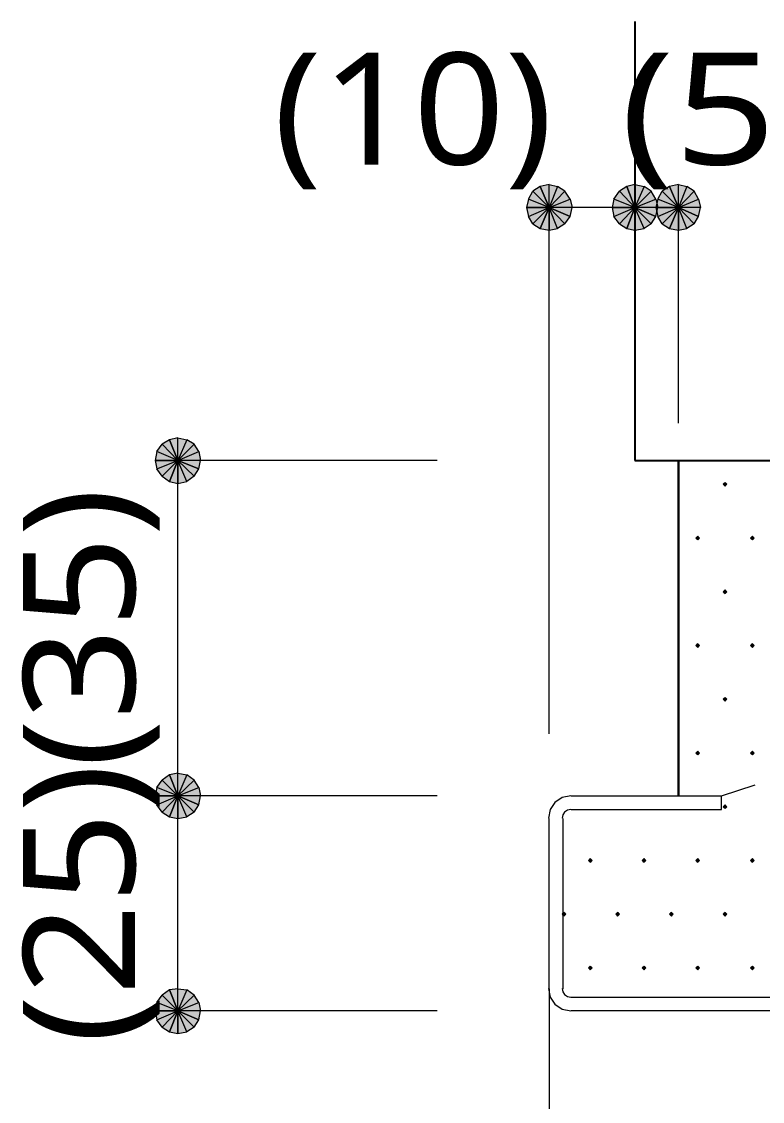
# Model space of a CAD drawing. Header units: millimetres. Extents: x 0 to 420, y 0 to 297.
# Drawn here: x 107.33 to 124.54, y 126.14 to 151.24 of the extents above; entities that cross this region are included whole.
import ezdxf
from ezdxf.enums import TextEntityAlignment as Align

# ---------------------------------------------------------------- set-up
doc = ezdxf.new("R2010")
doc.units = ezdxf.units.MM
doc.styles.add('kst32b', font='NotoSansJP-Variable.ttf')

msp = doc.modelspace()

# ---------------------------------------------------------------- hatches: boundary and pattern name
h = msp.add_hatch(color=7)
h.paths.add_polyline_path([(119.38, 147.405), (119.211, 147.299), (119.592, 146.918), (119.38, 147.405)])
h.paths.add_polyline_path([(119.211, 147.299), (119.592, 146.918), (119.105, 147.108), (119.211, 147.299)])
h.paths.add_polyline_path([(119.592, 146.918), (119.105, 147.108), (119.062, 146.918), (119.592, 146.918)])
h = msp.add_hatch(color=7)
h.paths.add_polyline_path([(119.952, 147.299), (119.782, 147.405), (119.592, 146.918), (119.952, 147.299)])
h.paths.add_polyline_path([(119.782, 147.405), (119.592, 146.918), (119.592, 147.447), (119.782, 147.405)])
h.paths.add_polyline_path([(119.592, 146.918), (119.592, 147.447), (119.38, 147.405), (119.592, 146.918)])
h = msp.add_hatch(color=7)
h.paths.add_polyline_path([(120.079, 146.706), (120.121, 146.918), (119.592, 146.918), (120.079, 146.706)])
h.paths.add_polyline_path([(120.121, 146.918), (119.592, 146.918), (120.079, 147.108), (120.121, 146.918)])
h.paths.add_polyline_path([(119.592, 146.918), (120.079, 147.108), (119.952, 147.299), (119.592, 146.918)])
h = msp.add_hatch(color=7)
h.paths.add_polyline_path([(121.391, 147.405), (121.221, 147.299), (121.581, 146.918), (121.391, 147.405)])
h.paths.add_polyline_path([(121.221, 147.299), (121.581, 146.918), (121.095, 147.108), (121.221, 147.299)])
h.paths.add_polyline_path([(121.581, 146.918), (121.095, 147.108), (121.052, 146.918), (121.581, 146.918)])
h = msp.add_hatch(color=7)
h.paths.add_polyline_path([(121.962, 147.299), (121.793, 147.405), (121.581, 146.918), (121.962, 147.299)])
h.paths.add_polyline_path([(121.793, 147.405), (121.581, 146.918), (121.581, 147.447), (121.793, 147.405)])
h.paths.add_polyline_path([(121.581, 146.918), (121.581, 147.447), (121.391, 147.405), (121.581, 146.918)])
h = msp.add_hatch(color=7)
h.paths.add_polyline_path([(122.068, 146.706), (122.111, 146.918), (121.581, 146.918), (122.068, 146.706)])
h.paths.add_polyline_path([(122.111, 146.918), (121.581, 146.918), (122.068, 147.108), (122.111, 146.918)])
h.paths.add_polyline_path([(121.581, 146.918), (122.068, 147.108), (121.962, 147.299), (121.581, 146.918)])
h = msp.add_hatch(color=7)
h.paths.add_polyline_path([(122.386, 147.405), (122.216, 147.299), (122.597, 146.918), (122.386, 147.405)])
h.paths.add_polyline_path([(122.216, 147.299), (122.597, 146.918), (122.111, 147.108), (122.216, 147.299)])
h.paths.add_polyline_path([(122.597, 146.918), (122.111, 147.108), (122.068, 146.918), (122.597, 146.918)])
h = msp.add_hatch(color=7)
h.paths.add_polyline_path([(122.957, 147.299), (122.788, 147.405), (122.597, 146.918), (122.957, 147.299)])
h.paths.add_polyline_path([(122.788, 147.405), (122.597, 146.918), (122.597, 147.447), (122.788, 147.405)])
h.paths.add_polyline_path([(122.597, 146.918), (122.597, 147.447), (122.386, 147.405), (122.597, 146.918)])
h = msp.add_hatch(color=7)
h.paths.add_polyline_path([(123.063, 146.706), (123.105, 146.918), (122.597, 146.918), (123.063, 146.706)])
h.paths.add_polyline_path([(123.105, 146.918), (122.597, 146.918), (123.063, 147.108), (123.105, 146.918)])
h.paths.add_polyline_path([(122.597, 146.918), (123.063, 147.108), (122.957, 147.299), (122.597, 146.918)])
h = msp.add_hatch(color=7)
h.paths.add_polyline_path([(119.062, 146.918), (119.105, 146.706), (119.592, 146.918), (119.062, 146.918)])
h.paths.add_polyline_path([(119.105, 146.706), (119.592, 146.918), (119.211, 146.537), (119.105, 146.706)])
h.paths.add_polyline_path([(119.592, 146.918), (119.211, 146.537), (119.38, 146.431), (119.592, 146.918)])
for points in [[(119.38, 146.431), (119.592, 146.389), (119.592, 146.918), (119.38, 146.431)], [(121.391, 146.431), (121.581, 146.389), (121.581, 146.918), (121.391, 146.431)], [(122.386, 146.431), (122.597, 146.389), (122.597, 146.918), (122.386, 146.431)], [(110.765, 140.547), (110.956, 140.504), (110.956, 141.033), (110.765, 140.547)], [(123.677, 140.525), (123.656, 140.504), (123.635, 140.483), (123.656, 140.462), (123.677, 140.441), (123.698, 140.462), (123.719, 140.483), (123.698, 140.504), (123.677, 140.525)], [(123.042, 139.277), (123.021, 139.255), (123, 139.234), (123.021, 139.213), (123.042, 139.192), (123.063, 139.213), (123.084, 139.234), (123.063, 139.255), (123.042, 139.277)], [(124.312, 139.277), (124.291, 139.255), (124.27, 139.234), (124.291, 139.213), (124.312, 139.192), (124.333, 139.213), (124.354, 139.234), (124.333, 139.255), (124.312, 139.277)], [(123.677, 138.028), (123.656, 138.007), (123.635, 137.985), (123.656, 137.964), (123.677, 137.943), (123.698, 137.964), (123.719, 137.985), (123.698, 138.007), (123.677, 138.028)], [(123.042, 136.779), (123.021, 136.758), (123, 136.737), (123.021, 136.715), (123.042, 136.694), (123.063, 136.715), (123.084, 136.737), (123.063, 136.758), (123.042, 136.779)], [(124.312, 136.779), (124.291, 136.758), (124.27, 136.737), (124.291, 136.715), (124.312, 136.694), (124.333, 136.715), (124.354, 136.737), (124.333, 136.758), (124.312, 136.779)], [(123.677, 135.53), (123.656, 135.509), (123.635, 135.488), (123.656, 135.467), (123.677, 135.446), (123.698, 135.467), (123.719, 135.488), (123.698, 135.509), (123.677, 135.53)], [(123.042, 134.281), (123.021, 134.26), (123, 134.239), (123.021, 134.218), (123.042, 134.197), (123.063, 134.218), (123.084, 134.239), (123.063, 134.26), (123.042, 134.281)], [(124.312, 134.281), (124.291, 134.26), (124.27, 134.239), (124.291, 134.218), (124.312, 134.197), (124.333, 134.218), (124.354, 134.239), (124.333, 134.26), (124.312, 134.281)], [(110.765, 132.757), (110.956, 132.715), (110.956, 133.244), (110.765, 132.757)], [(123.677, 133.033), (123.656, 133.011), (123.635, 132.99), (123.656, 132.969), (123.677, 132.948), (123.698, 132.969), (123.719, 132.99), (123.698, 133.011), (123.677, 133.033)], [(120.544, 131.784), (120.523, 131.762), (120.502, 131.741), (120.523, 131.72), (120.544, 131.699), (120.565, 131.72), (120.587, 131.741), (120.565, 131.762), (120.544, 131.784)], [(121.793, 131.784), (121.772, 131.762), (121.751, 131.741), (121.772, 131.72), (121.793, 131.699), (121.814, 131.72), (121.835, 131.741), (121.814, 131.762), (121.793, 131.784)], [(123.042, 131.784), (123.021, 131.762), (123, 131.741), (123.021, 131.72), (123.042, 131.699), (123.063, 131.72), (123.084, 131.741), (123.063, 131.762), (123.042, 131.784)], [(124.312, 131.784), (124.291, 131.762), (124.27, 131.741), (124.291, 131.72), (124.312, 131.699), (124.333, 131.72), (124.354, 131.741), (124.333, 131.762), (124.312, 131.784)], [(119.93, 130.535), (119.909, 130.514), (119.888, 130.492), (119.909, 130.471), (119.93, 130.45), (119.952, 130.471), (119.973, 130.492), (119.952, 130.514), (119.93, 130.535)], [(121.179, 130.535), (121.158, 130.514), (121.137, 130.492), (121.158, 130.471), (121.179, 130.45), (121.2, 130.471), (121.221, 130.492), (121.2, 130.514), (121.179, 130.535)], [(122.428, 130.535), (122.407, 130.514), (122.386, 130.492), (122.407, 130.471), (122.428, 130.45), (122.449, 130.471), (122.47, 130.492), (122.449, 130.514), (122.428, 130.535)], [(123.677, 130.535), (123.656, 130.514), (123.635, 130.492), (123.656, 130.471), (123.677, 130.45), (123.698, 130.471), (123.719, 130.492), (123.698, 130.514), (123.677, 130.535)], [(120.544, 129.286), (120.523, 129.265), (120.502, 129.244), (120.523, 129.222), (120.544, 129.201), (120.565, 129.222), (120.587, 129.244), (120.565, 129.265), (120.544, 129.286)], [(121.793, 129.286), (121.772, 129.265), (121.751, 129.244), (121.772, 129.222), (121.793, 129.201), (121.814, 129.222), (121.835, 129.244), (121.814, 129.265), (121.793, 129.286)], [(123.042, 129.286), (123.021, 129.265), (123, 129.244), (123.021, 129.222), (123.042, 129.201), (123.063, 129.222), (123.084, 129.244), (123.063, 129.265), (123.042, 129.286)], [(124.312, 129.286), (124.291, 129.265), (124.27, 129.244), (124.291, 129.222), (124.312, 129.201), (124.333, 129.222), (124.354, 129.244), (124.333, 129.265), (124.312, 129.286)], [(110.765, 127.762), (110.956, 127.72), (110.956, 128.249), (110.765, 127.762)]]:
    msp.add_hatch(color=7).paths.add_polyline_path(points)
h = msp.add_hatch(color=7)
h.paths.add_polyline_path([(119.592, 146.389), (119.782, 146.431), (119.592, 146.918), (119.592, 146.389)])
h.paths.add_polyline_path([(119.782, 146.431), (119.592, 146.918), (119.952, 146.537), (119.782, 146.431)])
h.paths.add_polyline_path([(119.592, 146.918), (119.952, 146.537), (120.079, 146.706), (119.592, 146.918)])
h = msp.add_hatch(color=7)
h.paths.add_polyline_path([(121.052, 146.918), (121.095, 146.706), (121.581, 146.918), (121.052, 146.918)])
h.paths.add_polyline_path([(121.095, 146.706), (121.581, 146.918), (121.221, 146.537), (121.095, 146.706)])
h.paths.add_polyline_path([(121.581, 146.918), (121.221, 146.537), (121.391, 146.431), (121.581, 146.918)])
h = msp.add_hatch(color=7)
h.paths.add_polyline_path([(121.581, 146.389), (121.793, 146.431), (121.581, 146.918), (121.581, 146.389)])
h.paths.add_polyline_path([(121.793, 146.431), (121.581, 146.918), (121.962, 146.537), (121.793, 146.431)])
h.paths.add_polyline_path([(121.581, 146.918), (121.962, 146.537), (122.068, 146.706), (121.581, 146.918)])
h = msp.add_hatch(color=7)
h.paths.add_polyline_path([(122.068, 146.918), (122.111, 146.706), (122.597, 146.918), (122.068, 146.918)])
h.paths.add_polyline_path([(122.111, 146.706), (122.597, 146.918), (122.216, 146.537), (122.111, 146.706)])
h.paths.add_polyline_path([(122.597, 146.918), (122.216, 146.537), (122.386, 146.431), (122.597, 146.918)])
h = msp.add_hatch(color=7)
h.paths.add_polyline_path([(122.597, 146.389), (122.788, 146.431), (122.597, 146.918), (122.597, 146.389)])
h.paths.add_polyline_path([(122.788, 146.431), (122.597, 146.918), (122.957, 146.537), (122.788, 146.431)])
h.paths.add_polyline_path([(122.597, 146.918), (122.957, 146.537), (123.063, 146.706), (122.597, 146.918)])
h = msp.add_hatch(color=7)
h.paths.add_polyline_path([(111.337, 141.414), (111.167, 141.52), (110.956, 141.033), (111.337, 141.414)])
h.paths.add_polyline_path([(111.167, 141.52), (110.956, 141.033), (110.956, 141.563), (111.167, 141.52)])
h.paths.add_polyline_path([(110.956, 141.033), (110.956, 141.563), (110.765, 141.52), (110.956, 141.033)])
h = msp.add_hatch(color=7)
h.paths.add_polyline_path([(110.765, 141.52), (110.596, 141.414), (110.956, 141.033), (110.765, 141.52)])
h.paths.add_polyline_path([(110.596, 141.414), (110.956, 141.033), (110.469, 141.245), (110.596, 141.414)])
h.paths.add_polyline_path([(110.956, 141.033), (110.469, 141.245), (110.427, 141.033), (110.956, 141.033)])
h = msp.add_hatch(color=7)
h.paths.add_polyline_path([(111.443, 140.843), (111.485, 141.033), (110.956, 141.033), (111.443, 140.843)])
h.paths.add_polyline_path([(111.485, 141.033), (110.956, 141.033), (111.443, 141.245), (111.485, 141.033)])
h.paths.add_polyline_path([(110.956, 141.033), (111.443, 141.245), (111.337, 141.414), (110.956, 141.033)])
h = msp.add_hatch(color=7)
h.paths.add_polyline_path([(110.427, 141.033), (110.469, 140.843), (110.956, 141.033), (110.427, 141.033)])
h.paths.add_polyline_path([(110.469, 140.843), (110.956, 141.033), (110.596, 140.674), (110.469, 140.843)])
h.paths.add_polyline_path([(110.956, 141.033), (110.596, 140.674), (110.765, 140.547), (110.956, 141.033)])
h = msp.add_hatch(color=7)
h.paths.add_polyline_path([(110.956, 140.504), (111.167, 140.547), (110.956, 141.033), (110.956, 140.504)])
h.paths.add_polyline_path([(111.167, 140.547), (110.956, 141.033), (111.337, 140.674), (111.167, 140.547)])
h.paths.add_polyline_path([(110.956, 141.033), (111.337, 140.674), (111.443, 140.843), (110.956, 141.033)])
h = msp.add_hatch(color=7)
h.paths.add_polyline_path([(111.337, 133.604), (111.167, 133.731), (110.956, 133.244), (111.337, 133.604)])
h.paths.add_polyline_path([(111.167, 133.731), (110.956, 133.244), (110.956, 133.773), (111.167, 133.731)])
h.paths.add_polyline_path([(110.956, 133.244), (110.956, 133.773), (110.765, 133.731), (110.956, 133.244)])
h = msp.add_hatch(color=7)
h.paths.add_polyline_path([(110.765, 133.731), (110.596, 133.604), (110.956, 133.244), (110.765, 133.731)])
h.paths.add_polyline_path([(110.596, 133.604), (110.956, 133.244), (110.469, 133.435), (110.596, 133.604)])
h.paths.add_polyline_path([(110.956, 133.244), (110.469, 133.435), (110.427, 133.244), (110.956, 133.244)])
h = msp.add_hatch(color=7)
h.paths.add_polyline_path([(111.443, 133.033), (111.485, 133.244), (110.956, 133.244), (111.443, 133.033)])
h.paths.add_polyline_path([(111.485, 133.244), (110.956, 133.244), (111.443, 133.435), (111.485, 133.244)])
h.paths.add_polyline_path([(110.956, 133.244), (111.443, 133.435), (111.337, 133.604), (110.956, 133.244)])
h = msp.add_hatch(color=7)
h.paths.add_polyline_path([(110.427, 133.244), (110.469, 133.033), (110.956, 133.244), (110.427, 133.244)])
h.paths.add_polyline_path([(110.469, 133.033), (110.956, 133.244), (110.596, 132.863), (110.469, 133.033)])
h.paths.add_polyline_path([(110.956, 133.244), (110.596, 132.863), (110.765, 132.757), (110.956, 133.244)])
h = msp.add_hatch(color=7)
h.paths.add_polyline_path([(110.956, 132.715), (111.167, 132.757), (110.956, 133.244), (110.956, 132.715)])
h.paths.add_polyline_path([(111.167, 132.757), (110.956, 133.244), (111.337, 132.863), (111.167, 132.757)])
h.paths.add_polyline_path([(110.956, 133.244), (111.337, 132.863), (111.443, 133.033), (110.956, 133.244)])
h = msp.add_hatch(color=7)
h.paths.add_polyline_path([(110.765, 128.736), (110.596, 128.609), (110.956, 128.249), (110.765, 128.736)])
h.paths.add_polyline_path([(110.596, 128.609), (110.956, 128.249), (110.469, 128.439), (110.596, 128.609)])
h.paths.add_polyline_path([(110.956, 128.249), (110.469, 128.439), (110.427, 128.249), (110.956, 128.249)])
h = msp.add_hatch(color=7)
h.paths.add_polyline_path([(111.337, 128.609), (111.167, 128.736), (110.956, 128.249), (111.337, 128.609)])
h.paths.add_polyline_path([(111.167, 128.736), (110.956, 128.249), (110.956, 128.757), (111.167, 128.736)])
h.paths.add_polyline_path([(110.956, 128.249), (110.956, 128.757), (110.765, 128.736), (110.956, 128.249)])
h = msp.add_hatch(color=7)
h.paths.add_polyline_path([(111.443, 128.037), (111.485, 128.249), (110.956, 128.249), (111.443, 128.037)])
h.paths.add_polyline_path([(111.485, 128.249), (110.956, 128.249), (111.443, 128.439), (111.485, 128.249)])
h.paths.add_polyline_path([(110.956, 128.249), (111.443, 128.439), (111.337, 128.609), (110.956, 128.249)])
h = msp.add_hatch(color=7)
h.paths.add_polyline_path([(110.427, 128.249), (110.469, 128.037), (110.956, 128.249), (110.427, 128.249)])
h.paths.add_polyline_path([(110.469, 128.037), (110.956, 128.249), (110.596, 127.868), (110.469, 128.037)])
h.paths.add_polyline_path([(110.956, 128.249), (110.596, 127.868), (110.765, 127.762), (110.956, 128.249)])
h = msp.add_hatch(color=7)
h.paths.add_polyline_path([(110.956, 127.72), (111.167, 127.762), (110.956, 128.249), (110.956, 127.72)])
h.paths.add_polyline_path([(111.167, 127.762), (110.956, 128.249), (111.337, 127.868), (111.167, 127.762)])
h.paths.add_polyline_path([(110.956, 128.249), (111.337, 127.868), (111.443, 128.037), (110.956, 128.249)])

# ---------------------------------------------------------------- linework, layer by layer
at = {"lineweight": 25}
for points in [[(121.581, 151.236), (121.581, 141.033)], [(121.581, 141.033), (141.584, 141.033)]]:
    msp.add_lwpolyline(points, dxfattribs=at)
at = {"lineweight": 0}
for points in [[(119.211, 147.299), (119.592, 146.918), (119.105, 147.108)], [(119.38, 147.405), (119.211, 147.299), (119.592, 146.918)], [(119.592, 146.918), (119.592, 147.447), (119.38, 147.405)], [(119.782, 147.405), (119.592, 146.918), (119.592, 147.447)], [(119.952, 147.299), (119.782, 147.405), (119.592, 146.918)], [(119.592, 146.918), (120.079, 147.108), (119.952, 147.299)], [(121.221, 147.299), (121.581, 146.918), (121.095, 147.108)], [(121.391, 147.405), (121.221, 147.299), (121.581, 146.918)], [(121.581, 146.918), (121.581, 147.447), (121.391, 147.405)], [(121.793, 147.405), (121.581, 146.918), (121.581, 147.447)], [(121.962, 147.299), (121.793, 147.405), (121.581, 146.918)], [(121.581, 146.918), (122.068, 147.108), (121.962, 147.299)], [(122.216, 147.299), (122.597, 146.918), (122.111, 147.108)], [(122.386, 147.405), (122.216, 147.299), (122.597, 146.918)], [(122.597, 146.918), (122.597, 147.447), (122.386, 147.405)], [(122.788, 147.405), (122.597, 146.918), (122.597, 147.447)], [(122.957, 147.299), (122.788, 147.405), (122.597, 146.918)], [(122.597, 146.918), (123.063, 147.108), (122.957, 147.299)], [(119.592, 146.918), (119.105, 147.108), (119.062, 146.918)], [(120.121, 146.918), (119.592, 146.918), (120.079, 147.108)], [(121.581, 146.918), (121.095, 147.108), (121.052, 146.918)], [(122.111, 146.918), (121.581, 146.918), (122.068, 147.108)], [(122.597, 146.918), (122.111, 147.108), (122.068, 146.918)], [(123.105, 146.918), (122.597, 146.918), (123.063, 147.108)], [(119.062, 146.918), (119.105, 146.706), (119.592, 146.918)], [(119.105, 146.706), (119.592, 146.918), (119.211, 146.537)], [(119.592, 146.918), (119.211, 146.537), (119.38, 146.431)], [(119.38, 146.431), (119.592, 146.389), (119.592, 146.918)], [(119.592, 146.389), (119.782, 146.431), (119.592, 146.918)], [(119.782, 146.431), (119.592, 146.918), (119.952, 146.537)], [(119.592, 146.918), (119.952, 146.537), (120.079, 146.706)], [(120.079, 146.706), (120.121, 146.918), (119.592, 146.918)], [(121.052, 146.918), (121.095, 146.706), (121.581, 146.918)], [(121.095, 146.706), (121.581, 146.918), (121.221, 146.537)], [(121.581, 146.918), (121.221, 146.537), (121.391, 146.431)], [(121.391, 146.431), (121.581, 146.389), (121.581, 146.918)], [(121.581, 146.389), (121.793, 146.431), (121.581, 146.918)], [(121.793, 146.431), (121.581, 146.918), (121.962, 146.537)], [(121.581, 146.918), (121.962, 146.537), (122.068, 146.706)], [(122.068, 146.706), (122.111, 146.918), (121.581, 146.918)], [(122.068, 146.918), (122.111, 146.706), (122.597, 146.918)], [(122.111, 146.706), (122.597, 146.918), (122.216, 146.537)], [(122.597, 146.918), (122.216, 146.537), (122.386, 146.431)], [(122.386, 146.431), (122.597, 146.389), (122.597, 146.918)], [(122.597, 146.389), (122.788, 146.431), (122.597, 146.918)], [(122.788, 146.431), (122.597, 146.918), (122.957, 146.537)], [(122.597, 146.918), (122.957, 146.537), (123.063, 146.706)], [(123.063, 146.706), (123.105, 146.918), (122.597, 146.918)], [(110.956, 141.033), (110.956, 141.563), (110.765, 141.52)], [(111.167, 141.52), (110.956, 141.033), (110.956, 141.563)], [(110.596, 141.414), (110.956, 141.033), (110.469, 141.245)], [(110.765, 141.52), (110.596, 141.414), (110.956, 141.033)], [(111.337, 141.414), (111.167, 141.52), (110.956, 141.033)], [(110.956, 141.033), (111.443, 141.245), (111.337, 141.414)], [(110.956, 141.033), (110.469, 141.245), (110.427, 141.033)], [(110.427, 141.033), (110.469, 140.843), (110.956, 141.033)], [(110.469, 140.843), (110.956, 141.033), (110.596, 140.674)], [(110.956, 141.033), (110.596, 140.674), (110.765, 140.547)], [(110.765, 140.547), (110.956, 140.504), (110.956, 141.033)], [(111.485, 141.033), (110.956, 141.033), (111.443, 141.245)], [(110.956, 140.504), (111.167, 140.547), (110.956, 141.033)], [(111.167, 140.547), (110.956, 141.033), (111.337, 140.674)], [(110.956, 141.033), (111.337, 140.674), (111.443, 140.843)], [(111.443, 140.843), (111.485, 141.033), (110.956, 141.033)], [(123.677, 140.525), (123.656, 140.504), (123.635, 140.483), (123.656, 140.462), (123.677, 140.441), (123.698, 140.462), (123.719, 140.483), (123.698, 140.504)], [(123.042, 139.277), (123.021, 139.255), (123, 139.234), (123.021, 139.213), (123.042, 139.192), (123.063, 139.213), (123.084, 139.234), (123.063, 139.255)], [(124.312, 139.277), (124.291, 139.255), (124.27, 139.234), (124.291, 139.213), (124.312, 139.192), (124.333, 139.213), (124.354, 139.234), (124.333, 139.255)], [(123.677, 138.028), (123.656, 138.007), (123.635, 137.985), (123.656, 137.964), (123.677, 137.943), (123.698, 137.964), (123.719, 137.985), (123.698, 138.007)], [(123.042, 136.779), (123.021, 136.758), (123, 136.737), (123.021, 136.715), (123.042, 136.694), (123.063, 136.715), (123.084, 136.737), (123.063, 136.758)], [(124.312, 136.779), (124.291, 136.758), (124.27, 136.737), (124.291, 136.715), (124.312, 136.694), (124.333, 136.715), (124.354, 136.737), (124.333, 136.758)], [(123.677, 135.53), (123.656, 135.509), (123.635, 135.488), (123.656, 135.467), (123.677, 135.446), (123.698, 135.467), (123.719, 135.488), (123.698, 135.509)], [(123.042, 134.281), (123.021, 134.26), (123, 134.239), (123.021, 134.218), (123.042, 134.197), (123.063, 134.218), (123.084, 134.239), (123.063, 134.26)], [(124.312, 134.281), (124.291, 134.26), (124.27, 134.239), (124.291, 134.218), (124.312, 134.197), (124.333, 134.218), (124.354, 134.239), (124.333, 134.26)], [(110.956, 133.244), (110.956, 133.773), (110.765, 133.731)], [(111.167, 133.731), (110.956, 133.244), (110.956, 133.773)], [(110.596, 133.604), (110.956, 133.244), (110.469, 133.435)], [(110.765, 133.731), (110.596, 133.604), (110.956, 133.244)], [(111.337, 133.604), (111.167, 133.731), (110.956, 133.244)], [(110.956, 133.244), (111.443, 133.435), (111.337, 133.604)], [(110.956, 133.244), (110.469, 133.435), (110.427, 133.244)], [(111.485, 133.244), (110.956, 133.244), (111.443, 133.435)], [(110.427, 133.244), (110.469, 133.033), (110.956, 133.244)], [(110.469, 133.033), (110.956, 133.244), (110.596, 132.863)], [(110.956, 133.244), (110.596, 132.863), (110.765, 132.757)], [(110.765, 132.757), (110.956, 132.715), (110.956, 133.244)], [(110.956, 132.715), (111.167, 132.757), (110.956, 133.244)], [(111.167, 132.757), (110.956, 133.244), (111.337, 132.863)], [(110.956, 133.244), (111.337, 132.863), (111.443, 133.033)], [(111.443, 133.033), (111.485, 133.244), (110.956, 133.244)], [(123.677, 133.033), (123.656, 133.011), (123.635, 132.99), (123.656, 132.969), (123.677, 132.948), (123.698, 132.969), (123.719, 132.99), (123.698, 133.011)], [(120.544, 131.784), (120.523, 131.762), (120.502, 131.741), (120.523, 131.72), (120.544, 131.699), (120.565, 131.72), (120.587, 131.741), (120.565, 131.762)], [(121.793, 131.784), (121.772, 131.762), (121.751, 131.741), (121.772, 131.72), (121.793, 131.699), (121.814, 131.72), (121.835, 131.741), (121.814, 131.762)], [(123.042, 131.784), (123.021, 131.762), (123, 131.741), (123.021, 131.72), (123.042, 131.699), (123.063, 131.72), (123.084, 131.741), (123.063, 131.762)], [(124.312, 131.784), (124.291, 131.762), (124.27, 131.741), (124.291, 131.72), (124.312, 131.699), (124.333, 131.72), (124.354, 131.741), (124.333, 131.762)], [(119.93, 130.535), (119.909, 130.514), (119.888, 130.492), (119.909, 130.471), (119.93, 130.45), (119.952, 130.471), (119.973, 130.492), (119.952, 130.514)], [(121.179, 130.535), (121.158, 130.514), (121.137, 130.492), (121.158, 130.471), (121.179, 130.45), (121.2, 130.471), (121.221, 130.492), (121.2, 130.514)], [(122.428, 130.535), (122.407, 130.514), (122.386, 130.492), (122.407, 130.471), (122.428, 130.45), (122.449, 130.471), (122.47, 130.492), (122.449, 130.514)], [(123.677, 130.535), (123.656, 130.514), (123.635, 130.492), (123.656, 130.471), (123.677, 130.45), (123.698, 130.471), (123.719, 130.492), (123.698, 130.514)], [(120.544, 129.286), (120.523, 129.265), (120.502, 129.244), (120.523, 129.222), (120.544, 129.201), (120.565, 129.222), (120.587, 129.244), (120.565, 129.265)], [(121.793, 129.286), (121.772, 129.265), (121.751, 129.244), (121.772, 129.222), (121.793, 129.201), (121.814, 129.222), (121.835, 129.244), (121.814, 129.265)], [(123.042, 129.286), (123.021, 129.265), (123, 129.244), (123.021, 129.222), (123.042, 129.201), (123.063, 129.222), (123.084, 129.244), (123.063, 129.265)], [(124.312, 129.286), (124.291, 129.265), (124.27, 129.244), (124.291, 129.222), (124.312, 129.201), (124.333, 129.222), (124.354, 129.244), (124.333, 129.265)], [(110.765, 128.736), (110.596, 128.609), (110.956, 128.249)], [(110.956, 128.249), (110.956, 128.757), (110.765, 128.736)], [(111.167, 128.736), (110.956, 128.249), (110.956, 128.757)], [(111.337, 128.609), (111.167, 128.736), (110.956, 128.249)], [(110.596, 128.609), (110.956, 128.249), (110.469, 128.439)], [(110.956, 128.249), (111.443, 128.439), (111.337, 128.609)], [(110.956, 128.249), (110.469, 128.439), (110.427, 128.249)], [(110.427, 128.249), (110.469, 128.037), (110.956, 128.249)], [(110.469, 128.037), (110.956, 128.249), (110.596, 127.868)], [(110.956, 128.249), (110.596, 127.868), (110.765, 127.762)], [(110.765, 127.762), (110.956, 127.72), (110.956, 128.249)], [(111.485, 128.249), (110.956, 128.249), (111.443, 128.439)], [(110.956, 127.72), (111.167, 127.762), (110.956, 128.249)], [(111.167, 127.762), (110.956, 128.249), (111.337, 127.868)], [(110.956, 128.249), (111.337, 127.868), (111.443, 128.037)], [(111.443, 128.037), (111.485, 128.249), (110.956, 128.249)]]:
    msp.add_lwpolyline(points, close=True, dxfattribs=at)
at = {"lineweight": 13}
for points in [[(119.592, 134.683), (119.592, 146.918)], [(122.597, 146.918), (121.581, 146.918), (119.592, 146.918)], [(122.597, 141.901), (122.597, 146.918)], [(116.988, 141.033), (110.956, 141.033)], [(110.956, 128.249), (110.956, 133.244), (110.956, 141.033)], [(123.592, 133.244), (124.375, 133.498)], [(116.988, 133.244), (110.956, 133.244)], [(120.089, 133.244), (119.887, 133.203), (119.722, 133.092), (119.611, 132.927), (119.571, 132.726)], [(120.1, 133.244), (123.592, 133.244)], [(123.592, 132.927), (123.592, 133.244)], [(120.089, 132.927), (120.011, 132.911), (119.947, 132.868), (119.904, 132.804), (119.888, 132.726)], [(120.1, 132.927), (123.592, 132.927)], [(119.592, 128.757), (119.592, 132.715)], [(119.909, 132.715), (119.909, 128.757)], [(119.571, 128.767), (119.611, 128.566), (119.722, 128.401), (119.887, 128.29), (120.089, 128.249)], [(119.592, 128.757), (119.592, 101.05)], [(119.888, 128.767), (119.904, 128.689), (119.947, 128.625), (120.011, 128.582), (120.089, 128.566)], [(120.1, 128.566), (130.069, 128.566)], [(116.988, 128.249), (110.956, 128.249)], [(130.069, 128.249), (120.1, 128.249)]]:
    msp.add_lwpolyline(points, dxfattribs=at)
at = {"lineweight": 30}
msp.add_lwpolyline([(122.597, 141.033), (122.597, 133.244)], dxfattribs=at)

# ---------------------------------------------------------------- texts
at = {"style": 'kst32b'}
for s, p, p2 in [('(10)', (113.178, 147.913), (119.675, 147.913)), ('(5)', (121.243, 147.913), (126.116, 147.913)), ('(35)', (109.961, 133.9), (109.961, 140.398)), ('(25)', (109.961, 127.487), (109.961, 133.984))]:
    msp.add_text(s, height=2.5989, dxfattribs=at).set_placement(p, p2, align=Align.FIT)

doc.saveas('drawing.dxf')
